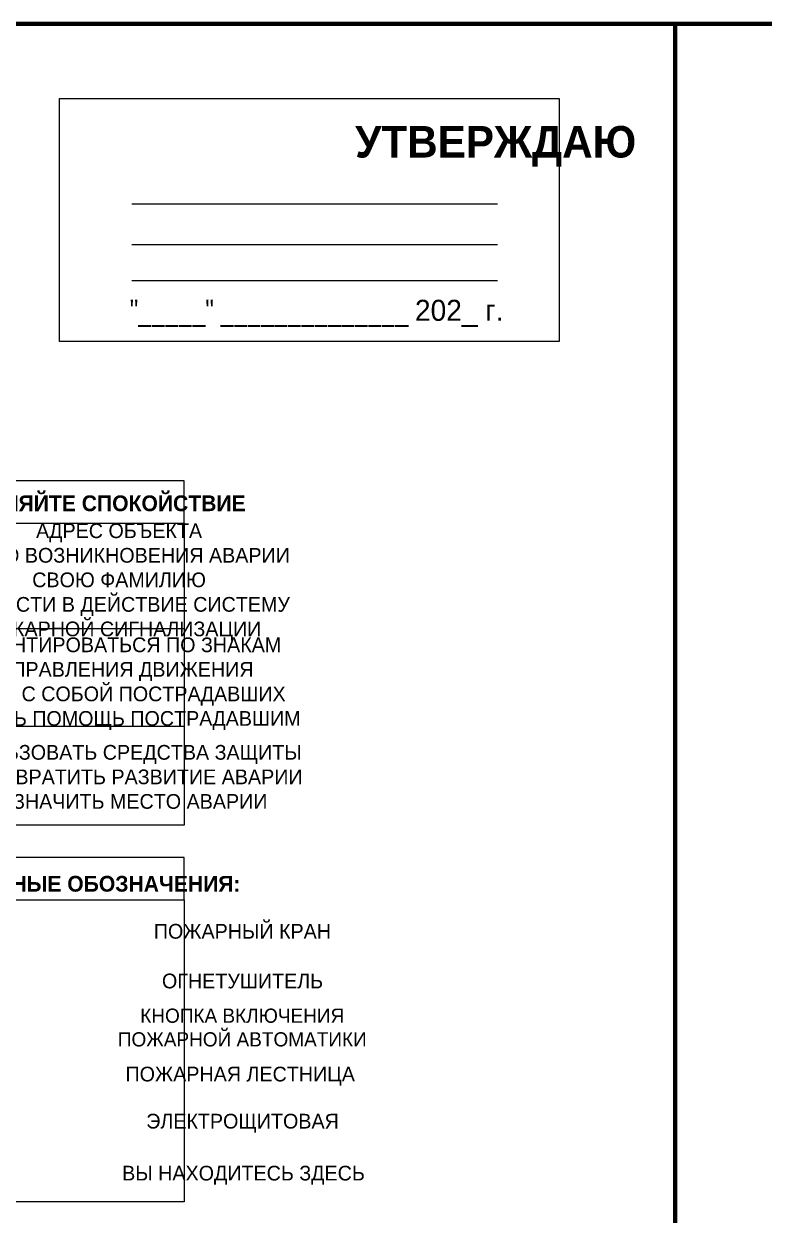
# Model space of a CAD drawing. Header units: millimetres. Extents: x 13810 to 67229, y 12374 to 21950.
# Drawn here: x 29274.1 to 29414.8, y 19252.4 to 19479 of the extents above; entities that cross this region are included whole.
import ezdxf

# ---------------------------------------------------------------- set-up
doc = ezdxf.new("R2010")
doc.units = ezdxf.units.MM
doc.styles.add('обычный', font='arial.ttf')

msp = doc.modelspace()

# ---------------------------------------------------------------- linework, layer by layer
at = {"color": 2, "lineweight": 100}
for points in [[(28797.88, 19478.98), (29397.88, 19478.98), (29397.88, 19083.98), (28797.88, 19083.98)], [(29397.88, 19478.98), (29997.88, 19478.98), (29997.88, 19083.98), (29397.88, 19083.98)]]:
    msp.add_lwpolyline(points, close=True, dxfattribs=at)
for points in [[(29280.82, 19464.79), (29375.82, 19464.79), (29375.82, 19418.58), (29280.82, 19418.58)], [(29160.78, 19383.98), (29304.55, 19383.98), (29304.55, 19392.03), (29160.78, 19392.03)], [(29160.78, 19383.98), (29304.55, 19383.98), (29304.55, 19326.58), (29160.78, 19326.58)], [(29160.78, 19312.34), (29304.55, 19312.34), (29304.55, 19320.39), (29160.78, 19320.39)], [(29160.78, 19312.34), (29304.55, 19312.34), (29304.55, 19254.94), (29160.78, 19254.94)]]:
    msp.add_lwpolyline(points, close=True)
for points in [[(29294.57, 19444.74), (29364.1, 19444.74)], [(29294.57, 19436.98), (29364.1, 19436.98)], [(29294.57, 19430.19), (29364.1, 19430.19)], [(29219.2, 19363.99), (29160.78, 19363.99), (29304.55, 19363.99)], [(29219.2, 19345.41), (29160.78, 19345.41), (29304.55, 19345.41)]]:
    msp.add_lwpolyline(points)

# ---------------------------------------------------------------- texts
at = {"lineweight": 0, "attachment_point": 5, "style": 'обычный'}
for s, insert, char_height, width in [('\\pi-18,l18,t18;{\\fProxima Nova Rg|b1|i0|c204|p2;УТВЕРЖДАЮ\\H1.1997x; }', (29363.76, 19455.67), 6, 126.6484), ('{\\fArial Narrow|b0|i0|c204|p34;"_____" ______________ \\fProxima Nova Rg|b0|i0|c204|p2;202_ г. }', (29329.72, 19423.91), 4, 78.6503), ('{\\fProxima Nova Rg|b1|i0|c204|p2;ДЕЙСТВИЯ ПРИ АВАРИИ: СОХРАНЯЙТЕ СПОКОЙСТВИЕ\\H1.6644x; }', (29259.73, 19387.35), 3, 175.1736), ('\\pi-8.4,l8.4,t8.4;{\\fProxima Nova Rg|b0|i0|c204|p2;АДРЕС ОБЪЕКТА\\PМЕСТО ВОЗНИКНОВЕНИЯ АВАРИИ\\PСВОЮ ФАМИЛИЮ\\PПРИВЕСТИ В ДЕЙСТВИЕ СИСТЕМУ \\PПОЖАРНОЙ СИГНАЛИЗАЦИИ}', (29292.17, 19372.82), 2.8, 126.6484), ('\\pi-8.4,l8.4,t8.4;{\\fProxima Nova Rg|b0|i0|c204|p2;ОРИЕНТИРОВАТЬСЯ ПО ЗНАКАМ \\PНАПРАВЛЕНИЯ ДВИЖЕНИЯ\\PВЗЯТЬ С СОБОЙ ПОСТРАДАВШИХ\\PОКАЗАТЬ ПОМОЩЬ ПОСТРАДАВШИМ}', (29292.11, 19353.46), 2.8, 126.6484), ('\\pi-8.4,l8.4,t8.4;{\\fProxima Nova Rg|b0|i0|c204|p2;ИСПОЛЬЗОВАТЬ СРЕДСТВА ЗАЩИТЫ \\PПРЕДОТВРАТИТЬ РАЗВИТИЕ АВАРИИ\\PОБОЗНАЧИТЬ МЕСТО АВАРИИ}', (29292.05, 19335.73), 2.8, 126.6484), ('{\\fProxima Nova Rg|b1|i0|c204|p2;УСЛОВНЫЕ ОБОЗНАЧЕНИЯ:\\H1.1997x; }', (29286.37, 19315.4), 3, 175.1736), ('\\pi-8.4,l8.4,t8.4;{\\fProxima Nova Rg|b0|i0|c204|p2;ПОЖАРНЫЙ КРАН\\H1.6404x; }', (29315.62, 19306.36), 2.8, 126.6484), ('\\pi-8.4,l8.4,t8.4;{\\fProxima Nova Rg|b0|i0|c204|p2;ОГНЕТУШИТЕЛЬ\\H1.1997x; }', (29315.64, 19296.91), 2.8, 126.6484), ('\\pi-8.1,l8.1,t8.1;{\\fProxima Nova Rg|b0|i0|c204|p2;КНОПКА ВКЛЮЧЕНИЯ\\PПОЖАРНОЙ АВТОМАТИКИ}', (29315.59, 19288.06), 2.7, 126.6484), ('\\pi-8.4,l8.4,t8.4;{\\fProxima Nova Rg|b0|i0|c204|p2;ПОЖАРНАЯ ЛЕСТНИЦА\\H1.1997x; }', (29315.2, 19278.82), 2.8, 126.6484), ('\\pi-8.4,l8.4,t8.4;{\\fProxima Nova Rg|b0|i0|c204|p2;ЭЛЕКТРОЩИТОВАЯ\\H1.1997x; }', (29315.64, 19269.86), 2.8, 126.6484), ('\\pi-8.4,l8.4,t8.4;{\\fProxima Nova Rg|b0|i0|c204|p2;ВЫ НАХОДИТЕСЬ ЗДЕСЬ\\H1.1997x; }', (29315.82, 19259.98), 2.8, 126.6484)]:
    msp.add_mtext(s, dxfattribs=dict(at, insert=insert, char_height=char_height, width=width))

doc.saveas('drawing.dxf')
